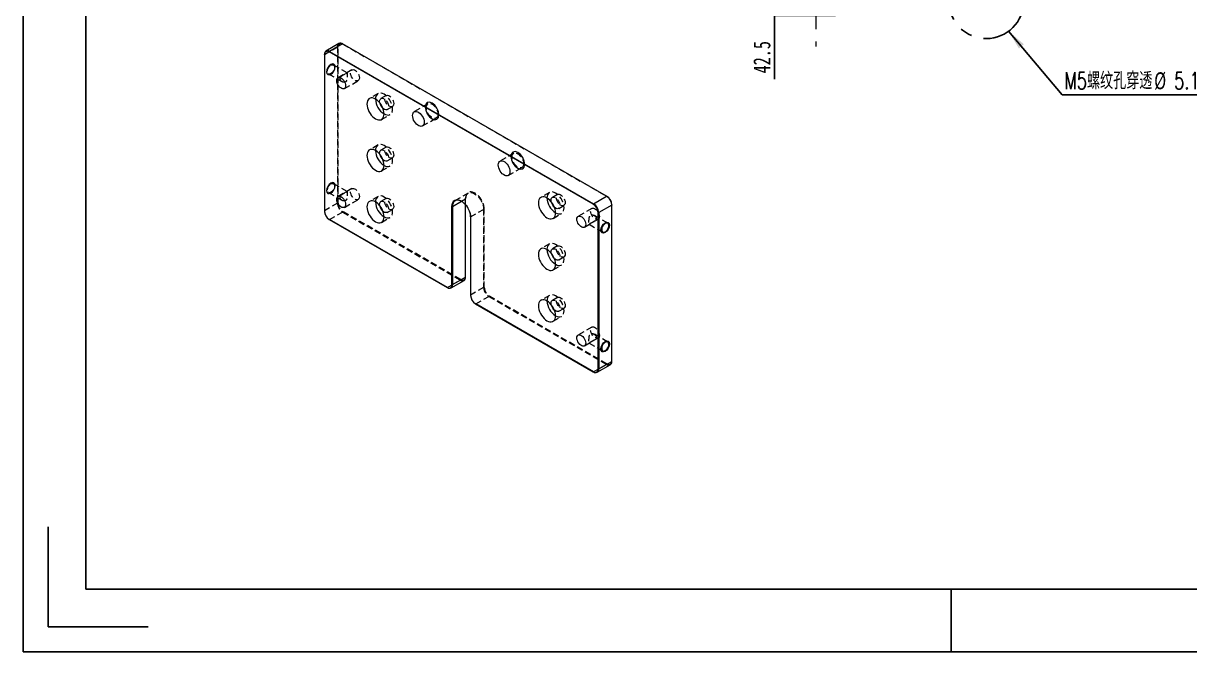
# Model space of a CAD drawing. Header units: millimetres. Extents: x 2 to 848, y -26 to 245.
# Drawn here: x 464.9 to 705.4, y -25.6 to 104 of the extents above; entities that cross this region are included whole.
import ezdxf

# ---------------------------------------------------------------- set-up
doc = ezdxf.new("R2010")
doc.units = ezdxf.units.MM
doc.header["$PDSIZE"] = -1
doc.linetypes.add('CENTERX2', pattern=[20.32, 12.7, -2.54, 2.54, -2.54])
doc.linetypes.add('HIDDEN', pattern=[1.905, 1.27, -0.635])
doc.layers.add('图框', color=7, linetype='Continuous')
doc.styles.add('SLDTEXTSTYLE0', font='TXT', dxfattribs={"width": 0.7, "bigfont": 'bigfont'})
doc.styles.add('SLDTEXTSTYLE4', font='TXT', dxfattribs={"width": 0.7})
doc.dimstyles.new('SLDDIMSTYLE0', dxfattribs={"dimtxt": 3.5, "dimasz": 4.08, "dimexe": 0, "dimexo": 0.0625, "dimgap": 0.875, "dimtad": 2, "dimdec": 1, "dimlfac": 2, "dimrnd": 1e-09, "dimzin": 12, "dimdsep": 46, "dimtxsty": 'SLDTEXTSTYLE4', "dimsah": 1, "dimcen": 0.09, "dimadec": 0, "dimazin": 3, "dimtfac": 1, "dimtdec": 1, "dimtofl": 0, "dimtmove": 0, "dimatfit": 3, "dimfxl": 1, "dimfrac": 2, "dimtolj": 1, "dimtzin": 12, "dimarcsym": 0})
doc.dimstyles.new('SLDDIMSTYLE6', dxfattribs={"dimtxt": 0.18, "dimasz": 4.08, "dimexe": 0, "dimexo": 0.0625, "dimgap": 0, "dimtad": 0, "dimtih": 1, "dimtoh": 1, "dimdec": 0, "dimrnd": 1e-09, "dimzin": 0, "dimdsep": 46, "dimtxsty": 'Standard', "dimsah": 1, "dimcen": 0.09, "dimadec": 0, "dimazin": 0, "dimtfac": 4.08, "dimtdec": 0, "dimtofl": 0, "dimtmove": 0, "dimatfit": 3, "dimfxl": 1, "dimfrac": 2, "dimtolj": 1, "dimtzin": 0, "dimarcsym": 0})

# ---------------------------------------------------------------- blocks, each defined once
blk = doc.blocks.new('_D_15')
at = {"layer": 'Defpoints', "color": 0, "transparency": 16777216}
for p in [(619.79, 126.93), (628.26, 126.93), (632.39, 105.68)]:
    blk.add_point(p, dxfattribs=at)
at = {"layer": '图框', "color": 0, "lineweight": -2, "transparency": 16777216}
for p, q in [((628.2, 126.93), (619.79, 126.93)), ((619.79, 122.85), (619.79, 109.76)), ((632.32, 105.68), (619.79, 105.68)), ((619.79, 105.68), (619.79, 92.5))]:
    blk.add_line(p, q, dxfattribs=at)
at = {"layer": '图框', "color": 0, "transparency": 16777216}
for points in [[(619.11, 122.85), (620.47, 122.85), (619.79, 126.93)], [(619.11, 109.76), (620.47, 109.76), (619.79, 105.68)]]:
    blk.add_solid(points, dxfattribs=at)
at = {"layer": '图框', "color": 0, "transparency": 16777216, "insert": (615.41, 97.05), "char_height": 3.5, "attachment_point": 2, "rotation": 90, "style": 'SLDTEXTSTYLE4'}
blk.add_mtext('\\A1;42.5', dxfattribs=at)
blk = doc.blocks.new('SW_NOTE_3')
at = {"layer": '图框', "color": 0}
blk.add_line((56.15, 0), (0, 0), dxfattribs=at)
at = {"layer": '图框', "color": 0, "char_height": 3.5, "attachment_point": 1}
for s, insert, style in [('M5螺纹孔穿透', (0.47, 4.63), 'SLDTEXTSTYLE0'), ('5.15孔，孔内不得有残渣', (23.06, 4.63), 'SLDTEXTSTYLE0'), ('%%c', (18.94, 4.63), 'SLDTEXTSTYLE4')]:
    blk.add_mtext(s, dxfattribs=dict(at, insert=insert, style=style))

msp = doc.modelspace()

# ---------------------------------------------------------------- linework, layer by layer
at = {"color": 7, "linetype": 'Continuous'}
for p, q in [((464.8688, -25.5852), (464.8688, 244.9997)), ((477.7538, -12.7002), (477.7538, 232.1147)), ((470.0228, -20.4312), (470.0228, 0.1848)), ((477.7538, -12.7002), (834.6681, -12.7002)), ((656.211, -25.5852), (656.211, -12.7002)), ((470.0228, -20.4312), (490.6388, -20.4312)), ((464.8688, -25.5852), (847.5531, -25.5852))]:
    msp.add_line(p, q, dxfattribs=at)
at = {"color": 7, "linetype": 'HIDDEN', "lineweight": 0}
for p, q in [((526.9592, 97.6434), (529.6462, 99.1946)), ((529.6462, 99.1946), (529.7876, 99.1946)), ((529.6462, 99.1946), (529.6462, 66.9412)), ((529.7876, 66.9412), (529.7876, 99.1946)), ((530.7068, 99.8071), (530.7776, 99.7662)), ((530.7776, 99.7662), (585.2248, 68.3345)), ((531.6204, 93.8375), (528.8276, 95.4498)), ((532.6087, 94.4308), (531.5602, 93.8256)), ((527.7777, 93.6311), (530.5706, 92.0188)), ((530.843, 93.4115), (529.7803, 92.798)), ((531.0677, 90.5679), (533.8961, 92.2008)), ((538.0129, 89.5618), (536.2452, 88.5413)), ((539.6735, 89.1348), (538.6129, 88.5225)), ((539.9128, 86.2708), (540.9734, 86.8831)), ((548.3124, 87.4407), (545.484, 85.8079)), ((538.745, 84.211), (540.5127, 85.2315)), ((547.1838, 82.8633), (550.0123, 84.4961)), ((538.0129, 78.9467), (536.2452, 77.9262)), ((539.6735, 78.5198), (538.6129, 77.9075)), ((565.9901, 77.2356), (563.1616, 75.6028)), ((538.745, 73.596), (540.5127, 74.6165)), ((539.9128, 75.6557), (540.9734, 76.2681)), ((564.8615, 72.6582), (567.6899, 74.291)), ((531.6204, 69.3413), (528.8276, 70.9535)), ((532.6087, 69.9346), (531.5602, 69.3293)), ((527.7777, 69.1348), (530.5706, 67.5225)), ((530.843, 68.9153), (529.7803, 68.3018)), ((531.0677, 66.0717), (533.8961, 67.7045)), ((538.0129, 68.3317), (536.2452, 67.3112)), ((539.6735, 67.9048), (538.6129, 67.2924)), ((556.6181, 69.0131), (553.9311, 67.4619)), ((555.2437, 67.3318), (555.173, 67.3726)), ((555.2425, 67.3311), (556.0743, 67.8113)), ((556.0743, 67.8113), (556.0743, 67.8929)), ((556.0743, 66.5938), (556.0743, 67.8113)), ((573.3683, 69.1516), (571.6005, 68.1311)), ((575.0289, 68.7246), (573.9682, 68.1123)), ((529.6462, 66.9412), (526.9592, 65.39)), ((528.0198, 63.5529), (530.7068, 65.1041)), ((529.6462, 66.9412), (529.7876, 66.9412)), ((530.7068, 65.1041), (530.7776, 65.2266)), ((530.7068, 65.1041), (555.0136, 51.0721)), ((555.0843, 51.1946), (530.7776, 65.2266)), ((539.9128, 65.0407), (540.9734, 65.653)), ((557.0996, 64.117), (559.7866, 65.6682)), ((559.928, 65.6682), (559.7866, 65.6682)), ((559.7866, 65.6682), (559.7866, 49.5415)), ((559.928, 49.5415), (559.928, 65.6682)), ((575.2681, 65.8606), (576.3288, 66.4729)), ((582.1062, 65.8566), (579.2778, 64.2237)), ((538.745, 62.981), (540.5127, 64.0015)), ((557.0996, 64.117), (557.0996, 64.0354)), ((574.1003, 63.8008), (575.8681, 64.8213)), ((580.5652, 61.9937), (581.6281, 62.6073)), ((581.5513, 62.5882), (584.3463, 60.9747)), ((582.3328, 63.0141), (583.3936, 63.6265)), ((585.3962, 62.7934), (582.6015, 64.4068)), ((573.3683, 58.5365), (571.6005, 57.516)), ((575.0289, 58.1096), (573.9682, 57.4973)), ((575.2681, 55.2455), (576.3288, 55.8579)), ((574.1003, 53.1858), (575.8681, 54.2063)), ((555.0136, 51.0721), (552.3266, 49.5209)), ((555.0136, 51.0721), (555.0843, 51.1946)), ((559.7866, 49.5415), (557.0996, 47.9903)), ((559.928, 49.5415), (559.7866, 49.5415)), ((558.1603, 46.1532), (560.8473, 47.7044)), ((560.918, 47.8269), (560.8473, 47.7044)), ((560.8473, 47.7044), (585.1541, 33.6724)), ((585.2248, 33.7949), (560.918, 47.8269)), ((573.3683, 47.9215), (571.6005, 46.901)), ((575.0289, 47.4945), (573.9682, 46.8822)), ((574.1003, 42.5707), (575.8681, 43.5913)), ((575.2681, 44.6305), (576.3288, 45.2428)), ((582.1062, 41.3603), (579.2778, 39.7275)), ((582.3328, 38.5179), (583.3936, 39.1303)), ((585.3962, 38.2972), (582.6015, 39.9106)), ((580.5652, 37.4974), (581.6281, 38.111)), ((581.5513, 38.092), (584.3463, 36.4785)), ((585.1541, 33.6724), (582.4671, 32.1212)), ((585.2248, 33.7949), (585.1541, 33.6724))]:
    msp.add_line(p, q, dxfattribs=at)
at = {"color": 7, "linetype": 'Continuous', "lineweight": 15}
for p, q in [((529.9569, 99.8813), (527.2699, 98.3302)), ((530.7068, 99.8071), (528.0198, 98.2559)), ((585.1541, 68.3754), (530.7068, 99.8071)), ((526.9592, 97.5618), (526.9592, 97.6434)), ((526.9592, 97.5618), (526.9592, 65.3084)), ((527.9491, 98.1334), (528.0198, 98.2559)), ((582.3963, 66.7017), (527.9491, 98.1334)), ((528.0198, 98.2559), (582.4671, 66.8242)), ((582.4671, 66.8242), (585.1541, 68.3754)), ((585.2248, 68.3345), (585.1541, 68.3754)), ((553.2459, 50.1334), (553.2459, 66.2601)), ((553.2459, 66.2601), (553.3873, 66.2601)), ((553.3873, 66.2601), (553.3873, 50.1334)), ((556.0743, 51.6846), (556.0743, 66.5938)), ((582.4671, 66.8242), (582.3963, 66.7017)), ((583.5277, 64.9871), (583.3863, 64.9871)), ((583.3863, 32.7337), (583.3863, 64.9871)), ((586.2147, 66.5382), (583.5277, 64.9871)), ((583.5277, 64.9871), (583.5277, 32.7337)), ((586.2147, 66.6199), (586.2147, 66.5382)), ((586.2147, 34.2849), (586.2147, 66.5382)), ((527.9491, 63.5937), (552.2559, 49.5617)), ((527.9491, 63.5937), (528.0198, 63.5529)), ((552.3266, 49.5209), (528.0198, 63.5529)), ((557.0996, 64.0354), (557.0996, 47.9087)), ((553.0766, 49.4466), (555.7636, 50.9978)), ((553.3873, 50.1334), (556.0743, 51.6846)), ((552.2559, 49.5617), (552.3266, 49.5209)), ((553.2459, 50.1334), (553.3873, 50.1334)), ((558.0896, 46.1941), (582.3963, 32.162)), ((558.1603, 46.1532), (558.0896, 46.1941)), ((582.4671, 32.1212), (558.1603, 46.1532)), ((583.5277, 32.7337), (586.2147, 34.2849)), ((582.4671, 32.1212), (582.3963, 32.162)), ((583.217, 32.0469), (585.904, 33.5981)), ((583.5277, 32.7337), (583.3863, 32.7337))]:
    msp.add_line(p, q, dxfattribs=at)
at = {"color": 8, "linetype": 'Continuous', "lineweight": 15}
msp.add_line((553.3873, 66.2601), (555.2425, 67.3311), dxfattribs=at)
at = {"color": 2, "linetype": 'Continuous'}
for p, q in [((602.7382, -12.7002), (633.6622, -12.7002)), ((633.6622, -12.7002), (654.2782, -12.7002)), ((654.2782, -12.7002), (685.2022, -12.7002)), ((685.2022, -12.7002), (705.8182, -12.7002))]:
    msp.add_line(p, q, dxfattribs=at)
at = {"color": 7, "linetype": 'Continuous', "lineweight": 0, "flags": 128}
for points in [[(529.1866, 95.0507), (529.1193, 95.4024), (528.9277, 95.6229), (528.6409, 95.6787), (528.3027, 95.5611), (527.9644, 95.2881), (527.6777, 94.9013), (527.4861, 94.4596), (527.4188, 94.0302), (527.4861, 93.6784), (527.6777, 93.4579), (527.9644, 93.4022), (528.3027, 93.5197), (528.6409, 93.7927), (528.9277, 94.1795), (529.1193, 94.6212), (529.1866, 95.0507)], [(550.5765, 85.152), (550.4689, 85.8391), (550.1623, 86.5459), (549.7035, 87.1648), (549.1623, 87.6015), (548.6211, 87.7896), (548.1623, 87.7005), (547.8558, 87.3476), (547.7481, 86.7848), (547.8558, 86.0977), (548.1623, 85.391), (548.6211, 84.7721), (549.1623, 84.3353), (549.7035, 84.1472), (550.1623, 84.2364), (550.4689, 84.5892), (550.5765, 85.152)], [(568.2542, 74.9469), (568.1466, 75.634), (567.84, 76.3408), (567.3812, 76.9597), (566.84, 77.3964), (566.2988, 77.5845), (565.84, 77.4954), (565.5334, 77.1425), (565.4258, 76.5797), (565.5334, 75.8926), (565.84, 75.1859), (566.2988, 74.567), (566.84, 74.1302), (567.3812, 73.9421), (567.84, 74.0313), (568.1466, 74.3841), (568.2542, 74.9469)], [(529.1866, 70.5544), (529.1193, 70.9062), (528.9277, 71.1267), (528.6409, 71.1824), (528.3027, 71.0649), (527.9644, 70.7919), (527.6777, 70.4051), (527.4861, 69.9634), (527.4188, 69.5339), (527.4861, 69.1822), (527.6777, 68.9617), (527.9644, 68.9059), (528.3027, 69.0235), (528.6409, 69.2965), (528.9277, 69.6833), (529.1193, 70.125), (529.1866, 70.5544)], [(583.9873, 61.3738), (584.0546, 61.8033), (584.2462, 62.245), (584.533, 62.6318), (584.8712, 62.9048), (585.2095, 63.0223), (585.4962, 62.9666), (585.6878, 62.7461), (585.7551, 62.3943), (585.6878, 61.9649), (585.4962, 61.5232), (585.2095, 61.1364), (584.8712, 60.8634), (584.533, 60.7458), (584.2462, 60.8016), (584.0546, 61.0221), (583.9873, 61.3738)], [(583.9873, 36.8776), (584.0546, 37.307), (584.2462, 37.7488), (584.533, 38.1356), (584.8712, 38.4085), (585.2095, 38.5261), (585.4962, 38.4704), (585.6878, 38.2499), (585.7551, 37.8981), (585.6878, 37.4687), (585.4962, 37.0269), (585.2095, 36.6401), (584.8712, 36.3672), (584.533, 36.2496), (584.2462, 36.3053), (584.0546, 36.5259), (583.9873, 36.8776)]]:
    msp.add_lwpolyline(points, dxfattribs=at)
at = {"color": 7, "linetype": 'HIDDEN', "lineweight": 0, "flags": 128}
for points in [[(528.3027, 95.3978), (528.503, 95.4816), (528.6884, 95.4957), (528.8453, 95.4389), (528.9619, 95.3154), (529.0296, 95.1345), (529.0434, 94.9095), (529.0023, 94.6572), (528.9092, 94.3962), (528.7712, 94.1458), (528.5985, 93.9248), (528.4038, 93.7494), (528.2016, 93.6327), (528.0069, 93.5833), (527.8341, 93.6049), (527.6961, 93.6958), (527.6031, 93.8494), (527.5619, 94.0543), (527.5757, 94.2952), (527.6435, 94.5543), (527.7601, 94.8124), (527.9169, 95.0503), (528.1024, 95.2503), (528.3027, 95.3978)], [(534.1628, 92.7902), (534.1364, 92.5539), (534.0585, 92.3619), (533.9339, 92.2253), (533.7696, 92.152), (533.5753, 92.1465), (533.3622, 92.2088), (533.1427, 92.3355), (532.9296, 92.5192), (532.7353, 92.7492), (532.571, 93.0121), (532.4463, 93.2926), (532.3685, 93.5745), (532.342, 93.8414), (532.3685, 94.0777), (532.4463, 94.2697), (532.571, 94.4063), (532.7353, 94.4796), (532.9296, 94.4851), (533.1427, 94.4228), (533.3622, 94.2961), (533.5753, 94.1124), (533.7696, 93.8824), (533.9339, 93.6196), (534.0585, 93.339), (534.1364, 93.0571), (534.1628, 92.7902)], [(539.2628, 85.3553), (539.5698, 85.2091), (539.8674, 85.1294), (540.1467, 85.1185), (540.3991, 85.1769), (540.617, 85.3027), (540.7938, 85.4922), (540.924, 85.7395), (541.0037, 86.0372), (541.0306, 86.3761), (541.0037, 86.7461), (540.924, 87.1359), (540.7938, 87.5335), (540.617, 87.927), (540.3991, 88.3044), (540.1467, 88.6543), (539.8674, 88.9659), (539.5698, 89.2298), (539.2628, 89.438), (538.9559, 89.5842), (538.6582, 89.6639), (538.3789, 89.6748), (538.1265, 89.6164), (537.9086, 89.4906), (537.7319, 89.3011), (537.6017, 89.0538), (537.5219, 88.7561), (537.4951, 88.4172), (537.4951, 88.4172)], [(541.2427, 87.4783), (541.216, 87.2397), (541.1374, 87.0458), (541.0116, 86.9078), (540.8457, 86.8339), (540.6495, 86.8283), (540.4343, 86.8912), (540.2127, 87.0192), (539.9975, 87.2046), (539.8013, 87.4368), (539.6354, 87.7023), (539.5095, 87.9855), (539.431, 88.2702), (539.4043, 88.5396), (539.431, 88.7782), (539.5095, 88.9721), (539.6354, 89.1101), (539.8013, 89.184), (539.9975, 89.1896), (540.2127, 89.1267), (540.4343, 88.9987), (540.6495, 88.8133), (540.8457, 88.5811), (541.0116, 88.3156), (541.1374, 88.0324), (541.216, 87.7477), (541.2427, 87.4783)], [(538.3436, 87.9273), (538.3703, 88.1659), (538.4489, 88.3598), (538.5748, 88.4978), (538.7406, 88.5717), (538.9369, 88.5773), (539.152, 88.5144), (539.3736, 88.3864), (539.5888, 88.201), (539.785, 87.9688), (539.9509, 87.7033), (540.0768, 87.4201), (540.1554, 87.1354), (540.1821, 86.866), (540.1554, 86.6274), (540.0768, 86.4335), (539.9509, 86.2955), (539.785, 86.2216), (539.5888, 86.2159), (539.3736, 86.2789), (539.152, 86.4068), (539.0291, 86.5049)], [(538.3738, 87.6402), (538.3703, 87.6579), (538.3436, 87.9273)], [(550.3644, 85.2745), (550.3381, 85.001), (550.2605, 84.7699), (550.1348, 84.5911), (549.9667, 84.4725), (549.7634, 84.4193), (549.5338, 84.4338), (549.288, 84.5154), (549.0367, 84.6604), (548.7909, 84.8627), (548.5613, 85.1133), (548.358, 85.4012), (548.1898, 85.7139), (548.0642, 86.0378), (547.9865, 86.3586), (547.9602, 86.6624), (547.9865, 86.9358), (548.0642, 87.167), (548.1898, 87.3458), (548.358, 87.4643), (548.5613, 87.5175), (548.7909, 87.503), (549.0367, 87.4215), (549.288, 87.2764), (549.5338, 87.0742), (549.7634, 86.8236), (549.9667, 86.5357), (550.1348, 86.2229), (550.2605, 85.8991), (550.3381, 85.5783), (550.3644, 85.2745)], [(539.2628, 74.7403), (539.5698, 74.5941), (539.8674, 74.5143), (540.1467, 74.5035), (540.3991, 74.5619), (540.617, 74.6877), (540.7938, 74.8771), (540.924, 75.1245), (541.0037, 75.4221), (541.0306, 75.7611), (541.0037, 76.1311), (540.924, 76.5208), (540.7938, 76.9185), (540.617, 77.312), (540.3991, 77.6894), (540.1467, 78.0392), (539.8674, 78.3508), (539.5698, 78.6147), (539.2628, 78.823), (538.9559, 78.9692), (538.6582, 79.0489), (538.3789, 79.0597), (538.1265, 79.0014), (537.9086, 78.8755), (537.7319, 78.6861), (537.6017, 78.4388), (537.5219, 78.1411), (537.4951, 77.8021), (537.4951, 77.8021)], [(538.3436, 77.3123), (538.3703, 77.5509), (538.4489, 77.7448), (538.5748, 77.8827), (538.7406, 77.9567), (538.9369, 77.9623), (539.152, 77.8993), (539.3736, 77.7714), (539.5888, 77.586), (539.785, 77.3538), (539.9509, 77.0883), (540.0768, 76.805), (540.1554, 76.5204), (540.1821, 76.2509), (540.1554, 76.0123), (540.0768, 75.8184), (539.9509, 75.6805), (539.785, 75.6066), (539.5888, 75.6009), (539.3736, 75.6639), (539.152, 75.7918), (539.0291, 75.8899)], [(538.3738, 77.0252), (538.3703, 77.0428), (538.3436, 77.3123)], [(541.2427, 76.8633), (541.216, 76.6246), (541.1374, 76.4307), (541.0116, 76.2928), (540.8457, 76.2189), (540.6495, 76.2132), (540.4343, 76.2762), (540.2127, 76.4041), (539.9975, 76.5896), (539.8013, 76.8218), (539.6354, 77.0872), (539.5095, 77.3705), (539.431, 77.6551), (539.4043, 77.9246), (539.431, 78.1632), (539.5095, 78.3571), (539.6354, 78.495), (539.8013, 78.569), (539.9975, 78.5746), (540.2127, 78.5116), (540.4343, 78.3837), (540.6495, 78.1983), (540.8457, 77.9661), (541.0116, 77.7006), (541.1374, 77.4173), (541.216, 77.1327), (541.2427, 76.8633)], [(568.0421, 75.0694), (568.0158, 74.7959), (567.9382, 74.5648), (567.8125, 74.386), (567.6443, 74.2674), (567.441, 74.2142), (567.2115, 74.2287), (566.9656, 74.3103), (566.7143, 74.4553), (566.4685, 74.6576), (566.239, 74.9082), (566.0356, 75.1961), (565.8675, 75.5088), (565.7418, 75.8327), (565.6642, 76.1535), (565.6379, 76.4573), (565.6642, 76.7307), (565.7418, 76.9619), (565.8675, 77.1407), (566.0356, 77.2592), (566.239, 77.3124), (566.4685, 77.2979), (566.7143, 77.2164), (566.9656, 77.0713), (567.2115, 76.8691), (567.441, 76.6185), (567.6443, 76.3306), (567.8125, 76.0178), (567.9382, 75.694), (568.0158, 75.3731), (568.0421, 75.0694)], [(528.3027, 70.9016), (528.503, 70.9854), (528.6884, 70.9994), (528.8453, 70.9426), (528.9619, 70.8192), (529.0296, 70.6383), (529.0434, 70.4133), (529.0023, 70.1609), (528.9092, 69.8999), (528.7712, 69.6496), (528.5985, 69.4286), (528.4038, 69.2532), (528.2016, 69.1364), (528.0069, 69.087), (527.8341, 69.1086), (527.6961, 69.1996), (527.6031, 69.3532), (527.5619, 69.5581), (527.5757, 69.799), (527.6435, 70.0581), (527.7601, 70.3161), (527.9169, 70.554), (528.1024, 70.7541), (528.3027, 70.9016)], [(534.1628, 68.294), (534.1364, 68.0577), (534.0585, 67.8657), (533.9339, 67.729), (533.7696, 67.6558), (533.5753, 67.6502), (533.3622, 67.7126), (533.1427, 67.8393), (532.9296, 68.023), (532.7353, 68.2529), (532.571, 68.5158), (532.4463, 68.7964), (532.3685, 69.0783), (532.342, 69.3451), (532.3685, 69.5815), (532.4463, 69.7735), (532.571, 69.9101), (532.7353, 69.9833), (532.9296, 69.9889), (533.1427, 69.9266), (533.3622, 69.7999), (533.5753, 69.6162), (533.7696, 69.3862), (533.9339, 69.1233), (534.0585, 68.8428), (534.1364, 68.5609), (534.1628, 68.294)], [(539.2628, 64.1252), (539.5698, 63.979), (539.8674, 63.8993), (540.1467, 63.8885), (540.3991, 63.9468), (540.617, 64.0727), (540.7938, 64.2621), (540.924, 64.5094), (541.0037, 64.8071), (541.0306, 65.1461), (541.0037, 65.5161), (540.924, 65.9058), (540.7938, 66.3035), (540.617, 66.697), (540.3991, 67.0744), (540.1467, 67.4242), (539.8674, 67.7358), (539.5698, 67.9997), (539.2628, 68.2079), (538.9559, 68.3541), (538.6582, 68.4339), (538.3789, 68.4447), (538.1265, 68.3863), (537.9086, 68.2605), (537.7319, 68.071), (537.6017, 67.8237), (537.5219, 67.5261), (537.4951, 67.1871), (537.4951, 67.1871)], [(538.3436, 66.6972), (538.3703, 66.9359), (538.4489, 67.1298), (538.5748, 67.2677), (538.7406, 67.3416), (538.9369, 67.3473), (539.152, 67.2843), (539.3736, 67.1564), (539.5888, 66.9709), (539.785, 66.7387), (539.9509, 66.4733), (540.0768, 66.19), (540.1554, 65.9054), (540.1821, 65.6359), (540.1554, 65.3973), (540.0768, 65.2034), (539.9509, 65.0655), (539.785, 64.9915), (539.5888, 64.9859), (539.3736, 65.0489), (539.152, 65.1768), (539.0291, 65.2749)], [(541.2427, 66.2482), (541.216, 66.0096), (541.1374, 65.8157), (541.0116, 65.6778), (540.8457, 65.6038), (540.6495, 65.5982), (540.4343, 65.6612), (540.2127, 65.7891), (539.9975, 65.9745), (539.8013, 66.2067), (539.6354, 66.4722), (539.5095, 66.7555), (539.431, 67.0401), (539.4043, 67.3096), (539.431, 67.5482), (539.5095, 67.7421), (539.6354, 67.88), (539.8013, 67.9539), (539.9975, 67.9596), (540.2127, 67.8966), (540.4343, 67.7687), (540.6495, 67.5832), (540.8457, 67.351), (541.0116, 67.0856), (541.1374, 66.8023), (541.216, 66.5177), (541.2427, 66.2482)], [(559.928, 65.6682), (559.9017, 66.0496), (559.8236, 66.4509), (559.6958, 66.8613), (559.5217, 67.2694), (559.3062, 67.6642), (559.0551, 68.0349), (558.7752, 68.3714), (558.4742, 68.6645), (558.1603, 68.9062), (557.842, 69.0899), (557.5281, 69.2106), (557.2271, 69.265), (556.9473, 69.2517), (556.6961, 69.171), (556.4806, 69.025), (556.3065, 68.8179), (556.1787, 68.5551), (556.1006, 68.244), (556.0743, 67.8929)], [(556.0743, 67.8113), (556.1025, 68.1672), (556.1862, 68.4797), (556.323, 68.7394), (556.5086, 68.9383), (556.7373, 69.0705), (557.0024, 69.1318), (557.2956, 69.1204), (557.6081, 69.0367), (557.9305, 68.8831), (558.2528, 68.6645), (558.5653, 68.3874), (558.8585, 68.0602), (559.1236, 67.6929), (559.3523, 67.2966), (559.5379, 66.8835), (559.6747, 66.4659), (559.7584, 66.0567), (559.7866, 65.6682)], [(574.6182, 64.9451), (574.9251, 64.7989), (575.2228, 64.7192), (575.5021, 64.7083), (575.7545, 64.7667), (575.9724, 64.8925), (576.1491, 65.082), (576.2793, 65.3293), (576.3591, 65.627), (576.3859, 65.9659), (576.3591, 66.3359), (576.2793, 66.7257), (576.1491, 67.1233), (575.9724, 67.5168), (575.7545, 67.8942), (575.5021, 68.244), (575.2228, 68.5556), (574.9251, 68.8196), (574.6182, 69.0278), (574.3112, 69.174), (574.0136, 69.2537), (573.7343, 69.2646), (573.4819, 69.2062), (573.264, 69.0804), (573.0872, 68.8909), (572.957, 68.6436), (572.8773, 68.3459), (572.8504, 68.007), (572.8504, 68.007)], [(573.6989, 67.5171), (573.7256, 67.7557), (573.8042, 67.9496), (573.9301, 68.0876), (574.096, 68.1615), (574.2922, 68.1671), (574.5074, 68.1042), (574.729, 67.9762), (574.9441, 67.7908), (575.1404, 67.5586), (575.3062, 67.2931), (575.4321, 67.0099), (575.5107, 66.7252), (575.5374, 66.4558), (575.5107, 66.2172), (575.4321, 66.0233), (575.3062, 65.8853), (575.1404, 65.8114), (574.9441, 65.8057), (574.729, 65.8687), (574.5074, 65.9966), (574.3845, 66.0947)], [(573.7291, 67.23), (573.7256, 67.2477), (573.6989, 67.5171)], [(576.5981, 67.0681), (576.5714, 66.8295), (576.4928, 66.6356), (576.3669, 66.4976), (576.201, 66.4237), (576.0048, 66.418), (575.7896, 66.481), (575.568, 66.6089), (575.3529, 66.7944), (575.1566, 67.0266), (574.9908, 67.292), (574.8649, 67.5753), (574.7863, 67.86), (574.7596, 68.1294), (574.7863, 68.368), (574.8649, 68.5619), (574.9908, 68.6999), (575.1566, 68.7738), (575.3529, 68.7794), (575.568, 68.7165), (575.7896, 68.5885), (576.0048, 68.4031), (576.201, 68.1709), (576.3669, 67.9054), (576.4928, 67.6222), (576.5714, 67.3375), (576.5981, 67.0681)], [(538.3738, 66.4101), (538.3703, 66.4278), (538.3436, 66.6972)], [(583.6603, 64.216), (583.6338, 63.9796), (583.556, 63.7876), (583.4313, 63.651), (583.2671, 63.5778), (583.0727, 63.5722), (582.8596, 63.6345), (582.6402, 63.7612), (582.4271, 63.9449), (582.2327, 64.1749), (582.0685, 64.4378), (581.9438, 64.7183), (581.866, 65.0002), (581.8395, 65.2671), (581.866, 65.5034), (581.9438, 65.6954), (582.0685, 65.832), (582.2327, 65.9053), (582.4271, 65.9109), (582.6402, 65.8485), (582.8596, 65.7218), (583.0727, 65.5381), (583.2671, 65.3082), (583.4313, 65.0453), (583.556, 64.7647), (583.6338, 64.4828), (583.6603, 64.216)], [(574.6182, 54.3301), (574.9251, 54.1839), (575.2228, 54.1041), (575.5021, 54.0933), (575.7545, 54.1517), (575.9724, 54.2775), (576.1491, 54.4669), (576.2793, 54.7143), (576.3591, 55.0119), (576.3859, 55.3509), (576.3591, 55.7209), (576.2793, 56.1106), (576.1491, 56.5083), (575.9724, 56.9018), (575.7545, 57.2792), (575.5021, 57.629), (575.2228, 57.9406), (574.9251, 58.2045), (574.6182, 58.4128), (574.3112, 58.559), (574.0136, 58.6387), (573.7343, 58.6495), (573.4819, 58.5911), (573.264, 58.4653), (573.0872, 58.2759), (572.957, 58.0286), (572.8773, 57.7309), (572.8504, 57.3919), (572.8504, 57.3919)], [(576.5981, 56.4531), (576.5714, 56.2144), (576.4928, 56.0205), (576.3669, 55.8826), (576.201, 55.8087), (576.0048, 55.803), (575.7896, 55.866), (575.568, 55.9939), (575.3529, 56.1794), (575.1566, 56.4116), (574.9908, 56.677), (574.8649, 56.9603), (574.7863, 57.2449), (574.7596, 57.5144), (574.7863, 57.753), (574.8649, 57.9469), (574.9908, 58.0848), (575.1566, 58.1588), (575.3529, 58.1644), (575.568, 58.1014), (575.7896, 57.9735), (576.0048, 57.7881), (576.201, 57.5559), (576.3669, 57.2904), (576.4928, 57.0071), (576.5714, 56.7225), (576.5981, 56.4531)], [(573.6989, 56.9021), (573.7256, 57.1407), (573.8042, 57.3346), (573.9301, 57.4725), (574.096, 57.5465), (574.2922, 57.5521), (574.5074, 57.4891), (574.729, 57.3612), (574.9441, 57.1758), (575.1404, 56.9436), (575.3062, 56.6781), (575.4321, 56.3948), (575.5107, 56.1102), (575.5374, 55.8407), (575.5107, 55.6021), (575.4321, 55.4082), (575.3062, 55.2703), (575.1404, 55.1964), (574.9441, 55.1907), (574.729, 55.2537), (574.5074, 55.3816), (574.3845, 55.4797)], [(573.7291, 56.6149), (573.7256, 56.6326), (573.6989, 56.9021)], [(574.6182, 43.715), (574.9251, 43.5688), (575.2228, 43.4891), (575.5021, 43.4783), (575.7545, 43.5366), (575.9724, 43.6625), (576.1491, 43.8519), (576.2793, 44.0992), (576.3591, 44.3969), (576.3859, 44.7359), (576.3591, 45.1059), (576.2793, 45.4956), (576.1491, 45.8933), (575.9724, 46.2868), (575.7545, 46.6642), (575.5021, 47.014), (575.2228, 47.3256), (574.9251, 47.5895), (574.6182, 47.7977), (574.3112, 47.9439), (574.0136, 48.0237), (573.7343, 48.0345), (573.4819, 47.9761), (573.264, 47.8503), (573.0872, 47.6608), (572.957, 47.4135), (572.8773, 47.1159), (572.8504, 46.7769), (572.8504, 46.7769)], [(573.6989, 46.287), (573.7256, 46.5257), (573.8042, 46.7196), (573.9301, 46.8575), (574.096, 46.9314), (574.2922, 46.9371), (574.5074, 46.8741), (574.729, 46.7462), (574.9441, 46.5607), (575.1404, 46.3285), (575.3062, 46.0631), (575.4321, 45.7798), (575.5107, 45.4952), (575.5374, 45.2257), (575.5107, 44.9871), (575.4321, 44.7932), (575.3062, 44.6553), (575.1404, 44.5813), (574.9441, 44.5757), (574.729, 44.6387), (574.5074, 44.7666), (574.3845, 44.8647)], [(573.7291, 45.9999), (573.7256, 46.0176), (573.6989, 46.287)], [(576.5981, 45.838), (576.5714, 45.5994), (576.4928, 45.4055), (576.3669, 45.2676), (576.201, 45.1936), (576.0048, 45.188), (575.7896, 45.251), (575.568, 45.3789), (575.3529, 45.5643), (575.1566, 45.7965), (574.9908, 46.062), (574.8649, 46.3453), (574.7863, 46.6299), (574.7596, 46.8994), (574.7863, 47.138), (574.8649, 47.3319), (574.9908, 47.4698), (575.1566, 47.5437), (575.3529, 47.5494), (575.568, 47.4864), (575.7896, 47.3585), (576.0048, 47.173), (576.201, 46.9408), (576.3669, 46.6754), (576.4928, 46.3921), (576.5714, 46.1075), (576.5981, 45.838)], [(583.6603, 39.7197), (583.6338, 39.4834), (583.556, 39.2914), (583.4313, 39.1548), (583.2671, 39.0815), (583.0727, 39.0759), (582.8596, 39.1383), (582.6402, 39.265), (582.4271, 39.4487), (582.2327, 39.6786), (582.0685, 39.9415), (581.9438, 40.2221), (581.866, 40.504), (581.8395, 40.7709), (581.866, 41.0072), (581.9438, 41.1992), (582.0685, 41.3358), (582.2327, 41.409), (582.4271, 41.4146), (582.6402, 41.3523), (582.8596, 41.2256), (583.0727, 41.0419), (583.2671, 40.8119), (583.4313, 40.549), (583.556, 40.2685), (583.6338, 39.9866), (583.6603, 39.7197)]]:
    msp.add_lwpolyline(points, dxfattribs=at)
at = {"color": 7, "linetype": 'Continuous', "lineweight": 15, "flags": 128}
for points in [[(531.3344, 91.1574), (531.3079, 90.9211), (531.2301, 90.7291), (531.1054, 90.5925), (530.9412, 90.5192), (530.7468, 90.5136), (530.5337, 90.576), (530.3143, 90.7027), (530.1012, 90.8864), (529.9068, 91.1163), (529.7426, 91.3792), (529.6179, 91.6598), (529.5401, 91.9417), (529.5136, 92.2085), (529.5401, 92.4449), (529.6179, 92.6369), (529.7426, 92.7735), (529.9068, 92.8467), (530.1012, 92.8523), (530.3143, 92.79), (530.5337, 92.6633), (530.7468, 92.4796), (530.9412, 92.2496), (531.1054, 91.9867), (531.2301, 91.7062), (531.3079, 91.4243), (531.3344, 91.1574)], [(535.7273, 87.3966), (535.7542, 87.0267), (535.8339, 86.6369), (535.9641, 86.2392), (536.1409, 85.8457), (536.3588, 85.4683), (536.6112, 85.1185), (536.8905, 84.8069), (537.1881, 84.543), (537.4951, 84.3348), (537.802, 84.1886), (538.0997, 84.1089), (538.3789, 84.098), (538.6314, 84.1564), (538.8493, 84.2822), (539.026, 84.4717), (539.1562, 84.719), (539.236, 85.0167), (539.2628, 85.3556), (539.236, 85.7256), (539.1562, 86.1154), (539.026, 86.513), (538.8493, 86.9065), (538.6314, 87.2839), (538.3789, 87.6337), (538.0997, 87.9453), (537.802, 88.2093), (537.4951, 88.4175), (537.1881, 88.5637), (536.8905, 88.6434), (536.6112, 88.6543), (536.3588, 88.5959), (536.1409, 88.47), (535.9641, 88.2806), (535.8339, 88.0333), (535.7542, 87.7356), (535.7273, 87.3966)], [(547.536, 83.6417), (547.5097, 83.3682), (547.4321, 83.1371), (547.3064, 82.9583), (547.1382, 82.8397), (546.9349, 82.7865), (546.7054, 82.801), (546.4596, 82.8826), (546.2082, 83.0276), (545.9624, 83.2299), (545.7329, 83.4804), (545.5296, 83.7684), (545.3614, 84.0811), (545.2357, 84.405), (545.1581, 84.7258), (545.1318, 85.0296), (545.1581, 85.303), (545.2357, 85.5342), (545.3614, 85.7129), (545.5296, 85.8315), (545.7329, 85.8847), (545.9624, 85.8702), (546.2082, 85.7887), (546.4596, 85.6436), (546.7054, 85.4413), (546.9349, 85.1908), (547.1382, 84.9028), (547.3064, 84.5901), (547.4321, 84.2663), (547.5097, 83.9454), (547.536, 83.6417)], [(535.7273, 76.7816), (535.7542, 76.4116), (535.8339, 76.0219), (535.9641, 75.6242), (536.1409, 75.2307), (536.3588, 74.8533), (536.6112, 74.5035), (536.8905, 74.1919), (537.1881, 73.928), (537.4951, 73.7198), (537.802, 73.5736), (538.0997, 73.4938), (538.3789, 73.483), (538.6314, 73.5414), (538.8493, 73.6672), (539.026, 73.8566), (539.1562, 74.104), (539.236, 74.4016), (539.2628, 74.7406), (539.236, 75.1106), (539.1562, 75.5003), (539.026, 75.898), (538.8493, 76.2915), (538.6314, 76.6689), (538.3789, 77.0187), (538.0997, 77.3303), (537.802, 77.5942), (537.4951, 77.8025), (537.1881, 77.9487), (536.8905, 78.0284), (536.6112, 78.0392), (536.3588, 77.9808), (536.1409, 77.855), (535.9641, 77.6656), (535.8339, 77.4183), (535.7542, 77.1206), (535.7273, 76.7816)], [(565.2137, 73.4366), (565.1874, 73.1631), (565.1097, 72.932), (564.9841, 72.7532), (564.8159, 72.6346), (564.6126, 72.5814), (564.383, 72.5959), (564.1372, 72.6775), (563.8859, 72.8225), (563.6401, 73.0248), (563.4105, 73.2753), (563.2072, 73.5633), (563.0391, 73.876), (562.9134, 74.1999), (562.8358, 74.5207), (562.8095, 74.8245), (562.8358, 75.0979), (562.9134, 75.3291), (563.0391, 75.5078), (563.2072, 75.6264), (563.4105, 75.6796), (563.6401, 75.6651), (563.8859, 75.5836), (564.1372, 75.4385), (564.383, 75.2362), (564.6126, 74.9857), (564.8159, 74.6977), (564.9841, 74.385), (565.1097, 74.0612), (565.1874, 73.7403), (565.2137, 73.4366)], [(531.3344, 66.6612), (531.3079, 66.4249), (531.2301, 66.2328), (531.1054, 66.0962), (530.9412, 66.023), (530.7468, 66.0174), (530.5337, 66.0798), (530.3143, 66.2065), (530.1012, 66.3901), (529.9068, 66.6201), (529.7426, 66.883), (529.6179, 67.1636), (529.5401, 67.4455), (529.5136, 67.7123), (529.5401, 67.9486), (529.6179, 68.1407), (529.7426, 68.2773), (529.9068, 68.3505), (530.1012, 68.3561), (530.3143, 68.2937), (530.5337, 68.167), (530.7468, 67.9834), (530.9412, 67.7534), (531.1054, 67.4905), (531.2301, 67.21), (531.3079, 66.9281), (531.3344, 66.6612)], [(535.7273, 66.1666), (535.7542, 65.7966), (535.8339, 65.4069), (535.9641, 65.0092), (536.1409, 64.6157), (536.3588, 64.2383), (536.6112, 63.8885), (536.8905, 63.5769), (537.1881, 63.3129), (537.4951, 63.1047), (537.802, 62.9585), (538.0997, 62.8788), (538.3789, 62.868), (538.6314, 62.9263), (538.8493, 63.0522), (539.026, 63.2416), (539.1562, 63.4889), (539.236, 63.7866), (539.2628, 64.1256), (539.236, 64.4955), (539.1562, 64.8853), (539.026, 65.283), (538.8493, 65.6765), (538.6314, 66.0539), (538.3789, 66.4037), (538.0997, 66.7153), (537.802, 66.9792), (537.4951, 67.1874), (537.1881, 67.3336), (536.8905, 67.4134), (536.6112, 67.4242), (536.3588, 67.3658), (536.1409, 67.24), (535.9641, 67.0505), (535.8339, 66.8032), (535.7542, 66.5056), (535.7273, 66.1666)], [(553.2459, 66.2601), (553.2721, 66.6112), (553.3503, 66.9223), (553.4781, 67.185), (553.6522, 67.3922), (553.8677, 67.5381), (554.1188, 67.6189), (554.3987, 67.6322), (554.6997, 67.5778), (555.0136, 67.4571), (555.3319, 67.2733), (555.6458, 67.0317), (555.9467, 66.7386), (556.2266, 66.4021), (556.4778, 66.0314), (556.6933, 65.6366), (556.8674, 65.2285), (556.9952, 64.8181), (557.0733, 64.4168), (557.0996, 64.0354)], [(571.0826, 66.9864), (571.1095, 66.6165), (571.1892, 66.2267), (571.3195, 65.829), (571.4962, 65.4355), (571.7141, 65.0581), (571.9665, 64.7083), (572.2458, 64.3967), (572.5434, 64.1328), (572.8504, 63.9246), (573.1574, 63.7784), (573.455, 63.6987), (573.7343, 63.6878), (573.9867, 63.7462), (574.2046, 63.872), (574.3813, 64.0615), (574.5116, 64.3088), (574.5913, 64.6064), (574.6182, 64.9454), (574.5913, 65.3154), (574.5116, 65.7051), (574.3813, 66.1028), (574.2046, 66.4963), (573.9867, 66.8737), (573.7343, 67.2235), (573.455, 67.5351), (573.1574, 67.7991), (572.8504, 68.0073), (572.5434, 68.1535), (572.2458, 68.2332), (571.9665, 68.244), (571.7141, 68.1857), (571.4962, 68.0598), (571.3195, 67.8704), (571.1892, 67.6231), (571.1095, 67.3254), (571.0826, 66.9864)], [(580.8319, 62.5831), (580.8054, 62.3468), (580.7276, 62.1548), (580.6029, 62.0182), (580.4386, 61.9449), (580.2443, 61.9394), (580.0312, 62.0017), (579.8117, 62.1284), (579.5986, 62.3121), (579.4043, 62.5421), (579.24, 62.805), (579.1154, 63.0855), (579.0375, 63.3674), (579.0111, 63.6343), (579.0375, 63.8706), (579.1154, 64.0626), (579.24, 64.1992), (579.4043, 64.2725), (579.5986, 64.278), (579.8117, 64.2157), (580.0312, 64.089), (580.2443, 63.9053), (580.4386, 63.6753), (580.6029, 63.4125), (580.7276, 63.1319), (580.8054, 62.85), (580.8319, 62.5831)], [(584.8712, 61.0267), (585.0715, 61.1742), (585.257, 61.3742), (585.4138, 61.6121), (585.5304, 61.8702), (585.5982, 62.1293), (585.612, 62.3702), (585.5708, 62.5751), (585.4778, 62.7287), (585.3398, 62.8197), (585.167, 62.8412), (584.9723, 62.7918), (584.7701, 62.6751), (584.5754, 62.4997), (584.4027, 62.2787), (584.2647, 62.0284), (584.1716, 61.7673), (584.1305, 61.515), (584.1443, 61.29), (584.212, 61.1091), (584.3286, 60.9856), (584.4854, 60.9288), (584.6709, 60.9429), (584.8712, 61.0267)], [(571.0826, 56.3714), (571.1095, 56.0014), (571.1892, 55.6117), (571.3195, 55.214), (571.4962, 54.8205), (571.7141, 54.4431), (571.9665, 54.0933), (572.2458, 53.7817), (572.5434, 53.5178), (572.8504, 53.3095), (573.1574, 53.1634), (573.455, 53.0836), (573.7343, 53.0728), (573.9867, 53.1312), (574.2046, 53.257), (574.3813, 53.4464), (574.5116, 53.6938), (574.5913, 53.9914), (574.6182, 54.3304), (574.5913, 54.7004), (574.5116, 55.0901), (574.3813, 55.4878), (574.2046, 55.8813), (573.9867, 56.2587), (573.7343, 56.6085), (573.455, 56.9201), (573.1574, 57.184), (572.8504, 57.3923), (572.5434, 57.5384), (572.2458, 57.6182), (571.9665, 57.629), (571.7141, 57.5706), (571.4962, 57.4448), (571.3195, 57.2554), (571.1892, 57.008), (571.1095, 56.7104), (571.0826, 56.3714)], [(571.0826, 45.7564), (571.1095, 45.3864), (571.1892, 44.9967), (571.3195, 44.599), (571.4962, 44.2055), (571.7141, 43.8281), (571.9665, 43.4783), (572.2458, 43.1667), (572.5434, 42.9027), (572.8504, 42.6945), (573.1574, 42.5483), (573.455, 42.4686), (573.7343, 42.4578), (573.9867, 42.5161), (574.2046, 42.642), (574.3813, 42.8314), (574.5116, 43.0787), (574.5913, 43.3764), (574.6182, 43.7154), (574.5913, 44.0853), (574.5116, 44.4751), (574.3813, 44.8728), (574.2046, 45.2663), (573.9867, 45.6437), (573.7343, 45.9935), (573.455, 46.3051), (573.1574, 46.569), (572.8504, 46.7772), (572.5434, 46.9234), (572.2458, 47.0031), (571.9665, 47.014), (571.7141, 46.9556), (571.4962, 46.8298), (571.3195, 46.6403), (571.1892, 46.393), (571.1095, 46.0954), (571.0826, 45.7564)], [(580.8319, 38.0869), (580.8054, 37.8506), (580.7276, 37.6586), (580.6029, 37.5219), (580.4386, 37.4487), (580.2443, 37.4431), (580.0312, 37.5055), (579.8117, 37.6322), (579.5986, 37.8159), (579.4043, 38.0458), (579.24, 38.3087), (579.1154, 38.5893), (579.0375, 38.8712), (579.0111, 39.138), (579.0375, 39.3744), (579.1154, 39.5664), (579.24, 39.703), (579.4043, 39.7762), (579.5986, 39.7818), (579.8117, 39.7195), (580.0312, 39.5928), (580.2443, 39.4091), (580.4386, 39.1791), (580.6029, 38.9162), (580.7276, 38.6357), (580.8054, 38.3538), (580.8319, 38.0869)], [(584.8712, 36.5305), (585.0715, 36.6779), (585.257, 36.878), (585.4138, 37.1159), (585.5304, 37.374), (585.5982, 37.6331), (585.612, 37.874), (585.5708, 38.0788), (585.4778, 38.2325), (585.3398, 38.3234), (585.167, 38.345), (584.9723, 38.2956), (584.7701, 38.1789), (584.5754, 38.0035), (584.4027, 37.7824), (584.2647, 37.5321), (584.1716, 37.2711), (584.1305, 37.0188), (584.1443, 36.7938), (584.212, 36.6129), (584.3286, 36.4894), (584.4854, 36.4326), (584.6709, 36.4467), (584.8712, 36.5305)]]:
    msp.add_lwpolyline(points, dxfattribs=at)
at = {"color": 7, "linetype": 'HIDDEN', "lineweight": 0}
for centre, radius, start, end in [((530.3812, 99.2757), 0.7395, 125.013333, 186.298848), ((530.3911, 99.2925), 0.6114, 50.796715, 189.214037), ((553.1355, 63.9697), 3.9668, 2.128118, 58.490688), ((529.262, 65.4948), 2.3052, 182.605478, 237.394522), ((531.949, 67.046), 2.3052, 182.605478, 237.394522), ((531.9369, 67.039), 2.1515, 182.605478, 237.394522), ((555.453, 51.6854), 0.7545, 234.382423, 294.307119), ((555.4708, 51.6683), 0.6114, 230.796715, 9.214037), ((562.0894, 49.6463), 2.3052, 182.605478, 237.394522), ((562.0773, 49.6393), 2.1515, 182.605478, 237.394522), ((559.4024, 48.0951), 2.3052, 182.605478, 237.394522), ((585.5934, 34.2857), 0.7545, 234.382423, 294.307119), ((585.6112, 34.2686), 0.6114, 230.796715, 9.214037)]:
    msp.add_arc(centre, radius, start, end, dxfattribs=at)
at = {"color": 7, "linetype": 'Continuous', "lineweight": 15}
for centre, radius, start, end in [((530.2675, 99.1938), 0.7545, 54.382423, 114.307119), ((527.6058, 97.7483), 0.6551, 50.796715, 189.214037), ((527.5627, 97.6597), 0.6114, 50.796715, 189.214037), ((541.3169, 88.5824), 3.8254, 182.476304, 237.523696), ((540.4448, 88.079), 2.117, 191.962413, 228.032211), ((541.3169, 77.9674), 3.8254, 182.476304, 237.523696), ((540.4448, 77.4639), 2.117, 191.962413, 228.032211), ((554.5191, 66.4369), 1.1455, 52.986572, 188.880249), ((576.6722, 68.1722), 3.8254, 182.476304, 237.523696), ((583.9119, 66.4335), 2.3052, 2.605478, 57.394522), ((584.0654, 66.5221), 2.1515, 2.605478, 57.394522), ((529.1085, 65.4062), 2.1515, 182.605478, 237.394522), ((541.3169, 67.3524), 3.8254, 182.476304, 237.523696), ((540.4448, 66.8489), 2.117, 191.962413, 228.032211), ((575.8001, 67.6688), 2.117, 191.962413, 228.032211), ((581.237, 64.8893), 2.1515, 2.605478, 57.394522), ((581.2249, 64.8823), 2.3052, 2.605478, 57.394522), ((576.6722, 57.5572), 3.8254, 182.476304, 237.523696), ((575.8001, 57.0537), 2.117, 191.962413, 228.032211), ((555.3393, 51.6035), 0.7395, 305.013333, 6.298848), ((552.6424, 50.0355), 0.6114, 230.796715, 9.214037), ((552.7407, 50.0285), 0.6551, 230.796715, 9.214037), ((559.2489, 48.0065), 2.1515, 182.605478, 237.394522), ((576.6722, 46.9422), 3.8254, 182.476304, 237.523696), ((575.8001, 46.4387), 2.117, 191.962413, 228.032211), ((585.4797, 34.2038), 0.7395, 305.013333, 6.298848), ((582.7828, 32.6358), 0.6114, 230.796715, 9.214037), ((582.8811, 32.6288), 0.6551, 230.796715, 9.214037)]:
    msp.add_arc(centre, radius, start, end, dxfattribs=at)
at = {"color": 7, "linetype": 'HIDDEN', "lineweight": 0}
for points, knots in [([(531.3114, 93.6609), (531.3603, 93.6911), (531.4764, 93.7627), (531.5764, 93.8438), (531.6334, 93.8518), (531.6608, 93.7453), (531.6712, 93.5584), (531.6702, 93.3138), (531.6589, 93.0285), (531.6343, 92.7129), (531.5866, 92.3939), (531.5029, 92.132), (531.3637, 91.9684), (531.2387, 91.8966), (531.1594, 91.8963), (531.1467, 91.8963)], [0, 0, 0, 0, 0.06205246, 0.14718396, 0.26624961, 0.36089746, 0.43965592, 0.51864564, 0.59296808, 0.67418633, 0.77232866, 0.86561031, 0.92677882, 0.98831321, 1, 1, 1, 1]), ([(530.2356, 92.8048), (530.2502, 92.8467), (530.2925, 92.9678), (530.4647, 93.1553), (530.7416, 93.3653), (531.066, 93.5282), (531.2451, 93.6251), (531.3114, 93.6609)], [0, 0, 0, 0, 0.1048452, 0.303199592, 0.54103899, 0.830346608, 1, 1, 1, 1]), ([(530.2356, 68.3086), (530.2502, 68.3505), (530.2925, 68.4715), (530.4647, 68.6591), (530.7416, 68.8691), (531.066, 69.032), (531.2451, 69.1289), (531.3114, 69.1647)], [0, 0, 0, 0, 0.1048452, 0.30319959, 0.54103899, 0.83034661, 1, 1, 1, 1]), ([(531.3114, 69.1647), (531.3603, 69.1949), (531.4764, 69.2664), (531.5764, 69.3476), (531.6334, 69.3555), (531.6608, 69.2491), (531.6712, 69.0622), (531.6702, 68.8175), (531.6589, 68.5323), (531.6343, 68.2167), (531.5866, 67.8977), (531.5029, 67.6358), (531.3637, 67.4721), (531.2387, 67.4003), (531.1594, 67.4001), (531.1467, 67.4001)], [0, 0, 0, 0, 0.06205246, 0.14718396, 0.26624961, 0.36089746, 0.43965592, 0.51864564, 0.59296808, 0.67418633, 0.77232866, 0.86561031, 0.92677882, 0.98831321, 1, 1, 1, 1]), ([(581.5036, 62.9709), (581.5036, 62.9107), (581.5046, 62.8576), (581.5086, 62.7646), (581.5116, 62.7248), (581.5198, 62.6613), (581.5251, 62.6367), (581.5382, 62.6015), (581.546, 62.5907), (581.5655, 62.5807), (581.5772, 62.5816), (581.6064, 62.5937), (581.6236, 62.6047), (581.6681, 62.6361), (581.6957, 62.6566), (581.7658, 62.7048), (581.8097, 62.7331), (581.9123, 62.7923), (581.9722, 62.8241), (582.0966, 62.8883), (582.1617, 62.9213), (582.2909, 62.99), (582.3543, 63.0254), (582.4773, 63.1009), (582.5374, 63.1413), (582.6497, 63.227), (582.7018, 63.2722), (582.7965, 63.3689), (582.8396, 63.4212), (582.9105, 63.5299), (582.9387, 63.5865), (582.9779, 63.7049), (582.9881, 63.7644), (582.989, 63.8833), (582.9794, 63.9432), (582.9423, 64.056), (582.9143, 64.1104), (582.8093, 64.2605), (582.7107, 64.3446), (582.4881, 64.4714), (582.3609, 64.5164), (582.1694, 64.5425), (582.1045, 64.5443), (581.9783, 64.5281), (581.9185, 64.51), (581.8135, 64.4507), (581.7698, 64.4105), (581.698, 64.3145), (581.6706, 64.2605), (581.6251, 64.1431), (581.6073, 64.0801), (581.578, 63.9503), (581.5663, 63.8829), (581.5366, 63.6729), (581.5242, 63.526), (581.5117, 63.3067), (581.5087, 63.2355), (581.5046, 63.0976), (581.5036, 63.0312), (581.5036, 62.9709)], [0, 0, 0, 0, 0.03125, 0.03125, 0.0625, 0.0625, 0.09375, 0.09375, 0.125, 0.125, 0.15625, 0.15625, 0.1875, 0.1875, 0.21875, 0.21875, 0.25, 0.25, 0.28125, 0.28125, 0.3125, 0.3125, 0.34375, 0.34375, 0.375, 0.375, 0.40625, 0.40625, 0.4375, 0.4375, 0.46875, 0.46875, 0.5, 0.5, 0.53125, 0.53125, 0.5625, 0.5625, 0.625, 0.625, 0.6875, 0.6875, 0.71875, 0.71875, 0.75, 0.75, 0.78125, 0.78125, 0.8125, 0.8125, 0.84375, 0.84375, 0.875, 0.875, 0.9375, 0.9375, 0.96875, 0.96875, 1, 1, 1, 1]), ([(581.5036, 38.4747), (581.5036, 38.4144), (581.5046, 38.3614), (581.5086, 38.2684), (581.5116, 38.2286), (581.5198, 38.1651), (581.5251, 38.1405), (581.5382, 38.1052), (581.546, 38.0945), (581.5655, 38.0845), (581.5772, 38.0854), (581.6064, 38.0974), (581.6236, 38.1085), (581.6681, 38.1398), (581.6957, 38.1604), (581.7658, 38.2086), (581.8097, 38.2368), (581.9123, 38.2961), (581.9722, 38.3279), (582.0966, 38.3921), (582.1617, 38.4251), (582.2909, 38.4938), (582.3543, 38.5292), (582.4773, 38.6046), (582.5374, 38.6451), (582.6497, 38.7308), (582.7018, 38.776), (582.7965, 38.8727), (582.8396, 38.925), (582.9105, 39.0337), (582.9387, 39.0902), (582.9779, 39.2087), (582.9881, 39.2682), (582.989, 39.3871), (582.9794, 39.447), (582.9423, 39.5598), (582.9143, 39.6141), (582.8093, 39.7643), (582.7107, 39.8484), (582.4881, 39.9751), (582.3609, 40.0202), (582.1694, 40.0462), (582.1045, 40.0481), (581.9783, 40.0319), (581.9185, 40.0137), (581.8135, 39.9545), (581.7698, 39.9143), (581.698, 39.8183), (581.6706, 39.7642), (581.6251, 39.6468), (581.6073, 39.5839), (581.578, 39.4541), (581.5663, 39.3867), (581.5366, 39.1767), (581.5242, 39.0298), (581.5117, 38.8104), (581.5087, 38.7393), (581.5046, 38.6014), (581.5036, 38.535), (581.5036, 38.4747)], [0, 0, 0, 0, 0.03125, 0.03125, 0.0625, 0.0625, 0.09375, 0.09375, 0.125, 0.125, 0.15625, 0.15625, 0.1875, 0.1875, 0.21875, 0.21875, 0.25, 0.25, 0.28125, 0.28125, 0.3125, 0.3125, 0.34375, 0.34375, 0.375, 0.375, 0.40625, 0.40625, 0.4375, 0.4375, 0.46875, 0.46875, 0.5, 0.5, 0.53125, 0.53125, 0.5625, 0.5625, 0.625, 0.625, 0.6875, 0.6875, 0.71875, 0.71875, 0.75, 0.75, 0.78125, 0.78125, 0.8125, 0.8125, 0.84375, 0.84375, 0.875, 0.875, 0.9375, 0.9375, 0.96875, 0.96875, 1, 1, 1, 1])]:
    msp.add_open_spline(points, degree=3, knots=knots, dxfattribs=at)
at = {"color": 7, "linetype": 'Continuous', "lineweight": 15}
for points, knots in [([(531.1467, 91.8963), (531.0788, 91.8906), (530.8883, 91.8745), (530.5711, 91.9951), (530.3073, 92.2083), (530.1861, 92.4646), (530.1709, 92.6647), (530.2212, 92.7736), (530.2356, 92.8048)], [0, 0, 0, 0, 0.130015333, 0.364831791, 0.604765339, 0.768987397, 0.933794798, 1, 1, 1, 1]), ([(531.1467, 67.4001), (531.0788, 67.3944), (530.8883, 67.3783), (530.5711, 67.4988), (530.3073, 67.7121), (530.1861, 67.9683), (530.1709, 68.1685), (530.2212, 68.2774), (530.2356, 68.3086)], [0, 0, 0, 0, 0.13001533, 0.36483179, 0.60476534, 0.7689874, 0.9337948, 1, 1, 1, 1])]:
    msp.add_open_spline(points, degree=3, knots=knots, dxfattribs=at)
at = {"layer": '图框', "linetype": 'CENTERX2', "lineweight": 0}
msp.add_line((628.2625, 156.187), (628.2625, 99.2787), dxfattribs=at)
at = {"layer": '图框', "color": 3, "linetype": 'CENTERX2'}
msp.add_circle((663.4448, 108.6188), 7.7282, dxfattribs=at)

# ---------------------------------------------------------------- block references
at = {"layer": '图框', "color": 3}
msp.add_blockref('SW_NOTE_3', (679.1225, 89.3175), dxfattribs=at)

# ---------------------------------------------------------------- dimensions: what is measured, and where the dimension line sits
at = {"layer": '图框'}
dim = msp.add_linear_dim(base=(619.787, 126.9255), p1=(632.3875, 105.6755), p2=(628.2625, 126.9255), angle=90, dimstyle='SLDDIMSTYLE0', dxfattribs=at)
dim.commit()
dim.dimension.update_dxf_attribs({"geometry": '_D_15', "text_midpoint": (619.787, 97.0455), "dimtype": 160})

# ---------------------------------------------------------------- leaders
msp.add_leader([(668.0449, 102.4088), (679.1225, 89.3175)], dimstyle='SLDDIMSTYLE6', dxfattribs=at)

doc.saveas('drawing.dxf')
